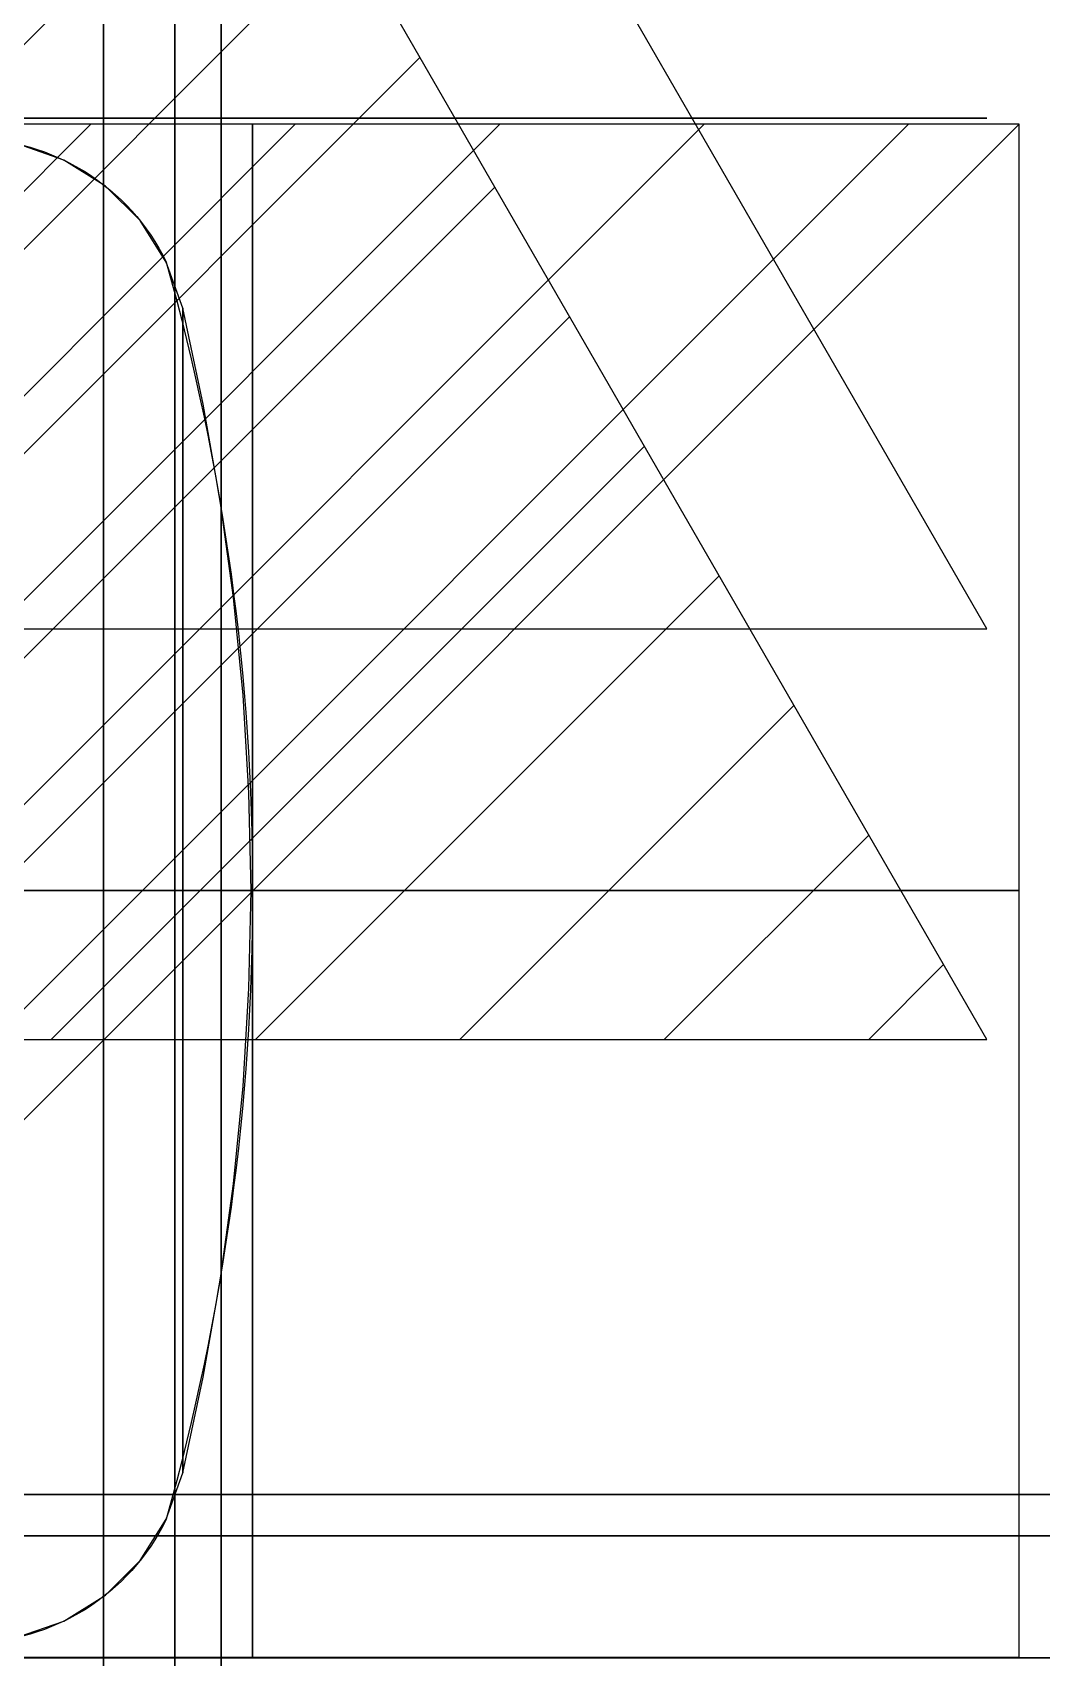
# Model space of a CAD drawing. Extents: x -1 to 1486, y -632 to 1.
# Drawn here: x 1291.6 to 1361.4, y -352.9 to -240.5 of the extents above; entities that cross this region are included whole.
import ezdxf

# ---------------------------------------------------------------- set-up
doc = ezdxf.new("R2010")
doc.units = 0
for name, color, linetype in [('PQ_204_2D', 7, 'Continuous'), ('PQ_204_3D', 7, 'Continuous'), ('PQ_CON_CONDENSATION_INT', 7, 'Continuous'), ('PQ_CON_ELECTRICITY_INT', 7, 'Continuous'), ('PQ_CON_STEAM_INT', 7, 'Continuous')]:
    doc.layers.add(name, color=color, linetype=linetype)

# ---------------------------------------------------------------- blocks, each defined once
blk = doc.blocks.new('*X0')
at = {"color": 0}
for p, q in [((260.203, 2213.232), (261.778, 2214.807)), ((258.271, 2209.886), (262.296, 2213.91)), ((256.339, 2206.54), (262.813, 2213.014)), ((254.407, 2203.194), (263.331, 2212.117)), ((255.261, 2202.634), (263.849, 2211.221)), ((256.676, 2202.634), (264.366, 2210.324)), ((258.09, 2202.634), (264.884, 2209.428)), ((259.504, 2202.634), (265.402, 2208.531)), ((260.918, 2202.634), (265.919, 2207.634)), ((262.333, 2202.634), (266.437, 2206.738)), ((263.747, 2202.634), (266.954, 2205.841)), ((265.161, 2202.634), (267.472, 2204.945)), ((266.575, 2202.634), (267.99, 2204.048)), ((267.989, 2202.634), (268.507, 2203.152))]:
    blk.add_line(p, q, dxfattribs=at)
blk = doc.blocks.new('CONDENSATION')
at = {"elevation": 1.1912}
blk.add_lwpolyline([(0, 2.5667), (-2.9445, -2.5333), (2.9445, -2.5333)], close=True, dxfattribs=at)
at = {"extrusion": (0, -1, 0), "elevation": -0.0167}
blk.add_lwpolyline([(0, 3.7412), (-2.9445, -1.3588), (2.9445, -1.3588)], close=True, dxfattribs=at)
at = {"xscale": 0.4000000000000909, "yscale": 0.3999999999999773, "zscale": 0.4}
blk.add_blockref('*X0', (-104.5781, -883.5868, 1.1912), dxfattribs=at)
at = {"extrusion": (0, -1, 0), "xscale": 0.4000000000000909, "yscale": 0.4, "zscale": 0.3999999999999773}
blk.add_blockref('*X0', (-104.5781, -882.4122, -0.0167), dxfattribs=at)
blk = doc.blocks.new('STEAM')
at = {"elevation": 0.0135}
blk.add_lwpolyline([(0, 2.5683), (-2.9445, -2.5317), (2.9445, -2.5317)], close=True, dxfattribs=at)
blk = doc.blocks.new('*X3')
at = {"color": 0}
for p, q in [((286.774344, 2204.447934), (296.618251, 2214.291842)), ((286.774344, 2205.862148), (295.204037, 2214.291842)), ((286.774344, 2207.276361), (293.789824, 2214.291842)), ((286.774344, 2208.690575), (292.37561, 2214.291842)), ((286.774344, 2210.104788), (290.961397, 2214.291842)), ((286.774344, 2211.519002), (289.547183, 2214.291842)), ((286.774344, 2212.933216), (288.13297, 2214.291842))]:
    blk.add_line(p, q, dxfattribs=at)
blk = doc.blocks.new('ELECTRICITY')
for p, q in [((2.1213, 2.1213), (-2.1213, 2.1213)), ((-2.1213, 2.1213), (-2.1213, -2.1213)), ((-2.1213, -2.1213), (2.1213, 2.1213)), ((2.1213, -2.1213), (2.1213, 2.1213)), ((-2.1213, -2.1213), (2.1213, -2.1213))]:
    blk.add_line(p, q)
at = {"extrusion": (-1, 0, 0)}
for p, q in [((0, -2.1213, 2.1213), (0, 2.1213, 2.1213)), ((0, 2.1213, -2.1213), (0, -2.1213, -2.1213)), ((0, 2.1213, 2.1213), (0, 2.1213, -2.1213)), ((0, 2.1213, -2.1213), (0, -2.1213, 2.1213)), ((0, -2.1213, -2.1213), (0, -2.1213, 2.1213))]:
    blk.add_line(p, q, dxfattribs=at)
at = {"extrusion": (0, -1, 0)}
for p, q in [((2.1213, 0, 2.1213), (-2.1213, 0, 2.1213)), ((-2.1213, 0, -2.1213), (2.1213, 0, -2.1213)), ((-2.1213, 0, 2.1213), (-2.1213, 0, -2.1213)), ((-2.1213, 0, -2.1213), (2.1213, 0, 2.1213)), ((2.1213, 0, -2.1213), (2.1213, 0, 2.1213))]:
    blk.add_line(p, q, dxfattribs=at)
at = {"xscale": 0.4000000000000909, "yscale": 0.3999999999999773, "zscale": 0.3999999999999986}
blk.add_blockref('*X3', (-116.8311, -883.5954), dxfattribs=at)
at = {"extrusion": (-1, 0, 0), "xscale": 0.3999999999999773, "yscale": 0.3999999999999986, "zscale": 0.4000000000000909}
blk.add_blockref('*X3', (-116.8311, -883.5954), dxfattribs=at)
at = {"extrusion": (0, -1, 0), "xscale": 0.4000000000000909, "yscale": 0.3999999999999986, "zscale": 0.3999999999999773}
blk.add_blockref('*X3', (-116.8311, -883.5954), dxfattribs=at)

msp = doc.modelspace()

# ---------------------------------------------------------------- linework, layer by layer
at = {"layer": 'PQ_204_2D'}
msp.add_lwpolyline([(1284, -247.82), (1287.18, -247.82, -0.286957), (1300.84, -256.37, -0.137309), (1300.84, -343.34, -0.286957), (1287.18, -351.89), (1284, -351.89)], format="xyb", dxfattribs=at)
msp.add_lwpolyline([(1301.31, -341.62), (1388.07, -341.62), (1388.07, -510.38), (1187.34, -510.38)], dxfattribs=at)
at = {"layer": 'PQ_204_3D'}
for points in [[(1296.5, -564, 342.65), (1221.19, -564, 342.65), (1221.19, 0, 342.65), (1296.5, 0, 342.65)], [(1224, -564, 339.84), (1301.42, -564, 339.84), (1301.42, 0, 339.84), (1224, 0, 339.84)], [(1388.07, -564, 342.65), (1296.5, -564, 342.65), (1296.5, 0, 342.65), (1388.07, 0, 342.65)], [(1301.42, -564, 339.84), (1385.26, -564, 339.84), (1385.26, 0, 339.84), (1301.42, 0, 339.84)], [(1193.48, -344.49, 449.48), (1389.36, -344.49, 449.48), (1389.36, -341.62, 427.64), (1193.48, -341.62, 427.64)], [(1193.48, -341.62, 427.64), (1389.36, -341.62, 427.64), (1389.36, -344.49, 405.8), (1193.48, -344.49, 405.8)], [(1193.48, -352.92, 469.83), (1389.36, -352.92, 469.83), (1389.36, -344.49, 449.48), (1193.48, -344.49, 449.48)], [(1193.48, -344.49, 405.8), (1389.36, -344.49, 405.8), (1389.36, -352.92, 385.45), (1193.48, -352.92, 385.45)]]:
    msp.add_3dface(points, dxfattribs=at)
for points, invisible_edges in [([(1304.63, -517, 90), (1304.63, -82.71, 90), (1246.31, -82.71, 105.63), (1246.31, -517, 105.63)], 4), ([(1246.31, -517, 307.63), (1246.31, -82.71, 307.63), (1304.63, -82.71, 323.26), (1304.63, -517, 323.26)], 1), ([(1362.94, -517, 105.63), (1362.94, -82.71, 105.63), (1304.63, -82.71, 90), (1304.63, -517, 90)], 1), ([(1304.63, -517, 323.26), (1304.63, -82.71, 323.26), (1362.94, -82.71, 307.63), (1362.94, -517, 307.63)], 4), ([(1293.75, -249.32, 669.31), (1290.55, -248.2, 669.31), (1290.55, -249.96, 682.68), (1293.75, -251.04, 682.39)], 14), ([(1293.75, -249.32, 669.31), (1290.55, -248.2, 669.31), (1290.55, -249.96, 655.94), (1293.75, -251.04, 656.23)], 14), ([(1296.62, -251.11, 669.31), (1293.75, -249.32, 669.31), (1293.75, -251.04, 682.39), (1296.62, -252.77, 681.93)], 14), ([(1296.62, -251.11, 669.31), (1293.75, -249.32, 669.31), (1293.75, -251.04, 656.23), (1296.62, -252.77, 656.7)], 14), ([(1293.75, -251.04, 682.39), (1290.55, -249.96, 682.68), (1290.55, -255.12, 695.14), (1293.75, -256.09, 694.58)], 15), ([(1296.62, -252.77, 681.93), (1293.75, -251.04, 682.39), (1293.75, -256.09, 694.58), (1296.62, -257.64, 693.68)], 15), ([(1299.03, -253.5, 669.31), (1296.62, -251.11, 669.31), (1296.62, -252.77, 681.93), (1299.03, -255.08, 681.31)], 14), ([(1299.03, -253.5, 669.31), (1296.62, -251.11, 669.31), (1296.62, -252.77, 656.7), (1299.03, -255.08, 657.32)], 14), ([(1299.03, -255.08, 681.31), (1296.62, -252.77, 681.93), (1296.62, -257.64, 693.68), (1299.03, -259.71, 692.49)], 15), ([(1299.03, -255.08, 657.32), (1296.62, -252.77, 656.7), (1296.62, -257.64, 644.94), (1299.03, -259.71, 646.14)], 15), ([(1300.84, -256.37, 669.31), (1299.03, -253.5, 669.31), (1299.03, -255.08, 681.31), (1300.84, -257.85, 680.57)], 14), ([(1300.84, -256.37, 669.31), (1299.03, -253.5, 669.31), (1299.03, -255.08, 657.32), (1300.84, -257.85, 658.06)], 14), ([(1293.75, -256.09, 694.58), (1290.55, -255.12, 695.14), (1290.55, -263.33, 705.84), (1293.75, -264.12, 705.05)], 15), ([(1300.84, -257.85, 680.57), (1299.03, -255.08, 681.31), (1299.03, -259.71, 692.49), (1300.84, -262.19, 691.06)], 15), ([(1300.84, -257.85, 658.06), (1299.03, -255.08, 657.32), (1299.03, -259.71, 646.14), (1300.84, -262.19, 647.57)], 15), ([(1296.62, -257.64, 693.68), (1293.75, -256.09, 694.58), (1293.75, -264.12, 705.05), (1296.62, -265.39, 703.78)], 15), ([(1301.98, -259.56, 669.31), (1300.84, -256.37, 669.31), (1300.84, -257.85, 680.57), (1301.98, -260.94, 679.74)], 6), ([(1301.98, -259.56, 669.31), (1300.84, -256.37, 669.31), (1300.84, -257.85, 658.06), (1301.98, -260.94, 658.89)], 6), ([(1299.03, -259.71, 692.49), (1296.62, -257.64, 693.68), (1296.62, -265.39, 703.78), (1299.03, -267.08, 702.09)], 15), ([(1299.03, -259.71, 646.14), (1296.62, -257.64, 644.94), (1296.62, -265.39, 634.85), (1299.03, -267.08, 636.54)], 15), ([(1301.98, -260.94, 679.74), (1300.84, -257.85, 680.57), (1300.84, -262.19, 691.06), (1301.98, -264.96, 689.46)], 7), ([(1301.98, -260.94, 658.89), (1300.84, -257.85, 658.06), (1300.84, -262.19, 647.57), (1301.98, -264.96, 649.17)], 7), ([(1303.39, -266.19, 669.31), (1301.98, -259.56, 669.31), (1301.98, -260.94, 679.74), (1303.39, -267.34, 678.03)], 12), ([(1303.39, -266.19, 669.31), (1301.98, -259.56, 669.31), (1301.98, -260.94, 658.89), (1303.39, -267.34, 660.6)], 12), ([(1300.84, -262.19, 691.06), (1299.03, -259.71, 692.49), (1299.03, -267.08, 702.09), (1300.84, -269.11, 700.06)], 15), ([(1300.84, -262.19, 647.57), (1299.03, -259.71, 646.14), (1299.03, -267.08, 636.54), (1300.84, -269.11, 638.56)], 15), ([(1303.39, -267.34, 678.03), (1301.98, -260.94, 679.74), (1301.98, -264.96, 689.46), (1303.39, -270.7, 686.15)], 13), ([(1303.39, -267.34, 660.6), (1301.98, -260.94, 658.89), (1301.98, -264.96, 649.17), (1303.39, -270.7, 652.48)], 13), ([(1301.98, -264.96, 689.46), (1300.84, -262.19, 691.06), (1300.84, -269.11, 700.06), (1301.98, -271.36, 697.8)], 7), ([(1301.98, -264.96, 649.17), (1300.84, -262.19, 647.57), (1300.84, -269.11, 638.56), (1301.98, -271.36, 640.82)], 7), ([(1293.75, -264.12, 705.05), (1290.55, -263.33, 705.84), (1290.55, -274.03, 714.05), (1293.75, -274.58, 713.08)], 15), ([(1296.62, -265.39, 703.78), (1293.75, -264.12, 705.05), (1293.75, -274.58, 713.08), (1296.62, -275.48, 711.52)], 15), ([(1303.39, -270.7, 686.15), (1301.98, -264.96, 689.46), (1301.98, -271.36, 697.8), (1303.39, -276.05, 693.12)], 13), ([(1303.39, -270.7, 652.48), (1301.98, -264.96, 649.17), (1301.98, -271.36, 640.82), (1303.39, -276.05, 645.51)], 13), ([(1299.03, -267.08, 702.09), (1296.62, -265.39, 703.78), (1296.62, -275.48, 711.52), (1299.03, -276.68, 709.45)], 15), ([(1299.03, -267.08, 636.54), (1296.62, -265.39, 634.85), (1296.62, -275.48, 627.1), (1299.03, -276.68, 629.17)], 15), ([(1304.56, -272.86, 669.31), (1303.39, -266.19, 669.31), (1303.39, -267.34, 678.03), (1304.56, -273.78, 676.3)], 14), ([(1304.56, -272.86, 669.31), (1303.39, -266.19, 669.31), (1303.39, -267.34, 660.6), (1304.56, -273.78, 662.33)], 14), ([(1300.84, -269.11, 700.06), (1299.03, -267.08, 702.09), (1299.03, -276.68, 709.45), (1300.84, -278.11, 706.97)], 15), ([(1300.84, -269.11, 638.56), (1299.03, -267.08, 636.54), (1299.03, -276.68, 629.17), (1300.84, -278.11, 631.65)], 15), ([(1304.56, -273.78, 676.3), (1303.39, -267.34, 678.03), (1303.39, -270.7, 686.15), (1304.56, -276.48, 682.81)], 15), ([(1304.56, -273.78, 662.33), (1303.39, -267.34, 660.6), (1303.39, -270.7, 652.48), (1304.56, -276.48, 655.82)], 15), ([(1301.98, -271.36, 697.8), (1300.84, -269.11, 700.06), (1300.84, -278.11, 706.97), (1301.98, -279.71, 704.21)], 7), ([(1301.98, -271.36, 640.82), (1300.84, -269.11, 638.56), (1300.84, -278.11, 631.65), (1301.98, -279.71, 634.42)], 7), ([(1304.56, -276.48, 682.81), (1303.39, -270.7, 686.15), (1303.39, -276.05, 693.12), (1304.56, -280.77, 688.4)], 15), ([(1304.56, -276.48, 655.82), (1303.39, -270.7, 652.48), (1303.39, -276.05, 645.51), (1304.56, -280.77, 650.23)], 15), ([(1303.39, -276.05, 693.12), (1301.98, -271.36, 697.8), (1301.98, -279.71, 704.21), (1303.39, -283.02, 698.47)], 13), ([(1303.39, -276.05, 645.51), (1301.98, -271.36, 640.82), (1301.98, -279.71, 634.42), (1303.39, -283.02, 640.16)], 13), ([(1305.48, -279.58, 669.31), (1304.56, -272.86, 669.31), (1304.56, -273.78, 676.3), (1305.48, -280.27, 674.56)], 14), ([(1305.48, -279.58, 669.31), (1304.56, -272.86, 669.31), (1304.56, -273.78, 662.33), (1305.48, -280.27, 664.06)], 14), ([(1293.75, -274.58, 713.08), (1290.55, -274.03, 714.05), (1290.55, -286.48, 719.21), (1293.75, -286.77, 718.13)], 15), ([(1305.48, -280.27, 674.56), (1304.56, -273.78, 676.3), (1304.56, -276.48, 682.81), (1305.48, -282.29, 679.45)], 15), ([(1305.48, -280.27, 664.06), (1304.56, -273.78, 662.33), (1304.56, -276.48, 655.82), (1305.48, -282.29, 659.17)], 15), ([(1296.62, -275.48, 711.52), (1293.75, -274.58, 713.08), (1293.75, -286.77, 718.13), (1296.62, -287.24, 716.39)], 15), ([(1299.03, -276.68, 709.45), (1296.62, -275.48, 711.52), (1296.62, -287.24, 716.39), (1299.03, -287.86, 714.08)], 15), ([(1299.03, -276.68, 629.17), (1296.62, -275.48, 627.1), (1296.62, -287.24, 622.23), (1299.03, -287.86, 624.54)], 15), ([(1304.56, -280.77, 688.4), (1303.39, -276.05, 693.12), (1303.39, -283.02, 698.47), (1304.56, -286.36, 692.69)], 15), ([(1304.56, -280.77, 650.23), (1303.39, -276.05, 645.51), (1303.39, -283.02, 640.16), (1304.56, -286.36, 645.94)], 15), ([(1305.48, -282.29, 679.45), (1304.56, -276.48, 682.81), (1304.56, -280.77, 688.4), (1305.48, -285.51, 683.65)], 15), ([(1305.48, -282.29, 659.17), (1304.56, -276.48, 655.82), (1304.56, -280.77, 650.23), (1305.48, -285.51, 654.97)], 15), ([(1300.84, -278.11, 706.97), (1299.03, -276.68, 709.45), (1299.03, -287.86, 714.08), (1300.84, -288.6, 711.32)], 15), ([(1300.84, -278.11, 631.65), (1299.03, -276.68, 629.17), (1299.03, -287.86, 624.54), (1300.84, -288.6, 627.31)], 15), ([(1301.98, -279.71, 704.21), (1300.84, -278.11, 706.97), (1300.84, -288.6, 711.32), (1301.98, -289.43, 708.23)], 7), ([(1301.98, -279.71, 634.42), (1300.84, -278.11, 631.65), (1300.84, -288.6, 627.31), (1301.98, -289.43, 630.4)], 7), ([(1303.39, -283.02, 698.47), (1301.98, -279.71, 704.21), (1301.98, -289.43, 708.23), (1303.39, -291.14, 701.83)], 13), ([(1303.39, -283.02, 640.16), (1301.98, -279.71, 634.42), (1301.98, -289.43, 630.4), (1303.39, -291.14, 636.8)], 13), ([(1306.15, -286.32, 669.31), (1305.48, -279.58, 669.31), (1305.48, -280.27, 674.56), (1306.15, -286.78, 672.82)], 14), ([(1306.15, -286.32, 669.31), (1305.48, -279.58, 669.31), (1305.48, -280.27, 664.06), (1306.15, -286.78, 665.81)], 14), ([(1305.48, -285.51, 683.65), (1304.56, -280.77, 688.4), (1304.56, -286.36, 692.69), (1305.48, -289.71, 686.87)], 15), ([(1305.48, -285.51, 654.97), (1304.56, -280.77, 650.23), (1304.56, -286.36, 645.94), (1305.48, -289.71, 651.75)], 15), ([(1306.15, -286.78, 672.82), (1305.48, -280.27, 674.56), (1305.48, -282.29, 679.45), (1306.15, -288.13, 676.08)], 15), ([(1306.15, -286.78, 665.81), (1305.48, -280.27, 664.06), (1305.48, -282.29, 659.17), (1306.15, -288.13, 662.54)], 15), ([(1304.56, -286.36, 692.69), (1303.39, -283.02, 698.47), (1303.39, -291.14, 701.83), (1304.56, -292.87, 695.38)], 15), ([(1304.56, -286.36, 645.94), (1303.39, -283.02, 640.16), (1303.39, -291.14, 636.8), (1304.56, -292.87, 643.24)], 15), ([(1306.15, -288.13, 676.08), (1305.48, -282.29, 679.45), (1305.48, -285.51, 683.65), (1306.15, -290.28, 678.88)], 15), ([(1306.15, -288.13, 662.54), (1305.48, -282.29, 659.17), (1305.48, -285.51, 654.97), (1306.15, -290.28, 659.74)], 15), ([(1306.15, -290.28, 678.88), (1305.48, -285.51, 683.65), (1305.48, -289.71, 686.87), (1306.15, -293.09, 681.04)], 15), ([(1306.15, -290.28, 659.74), (1305.48, -285.51, 654.97), (1305.48, -289.71, 651.75), (1306.15, -293.09, 657.59)], 15), ([(1293.75, -286.77, 718.13), (1290.55, -286.48, 719.21), (1290.55, -299.85, 720.97), (1293.75, -299.85, 719.85)], 11), ([(1293.75, -286.77, 620.5), (1290.55, -286.48, 619.42), (1290.55, -299.85, 617.66), (1293.75, -299.85, 618.78)], 11), ([(1305.48, -289.71, 686.87), (1304.56, -286.36, 692.69), (1304.56, -292.87, 695.38), (1305.48, -294.61, 688.9)], 15), ([(1305.48, -289.71, 651.75), (1304.56, -286.36, 645.94), (1304.56, -292.87, 643.24), (1305.48, -294.61, 649.73)], 15), ([(1306.56, -293.08, 669.31), (1306.15, -286.32, 669.31), (1306.15, -286.78, 672.82), (1306.56, -293.31, 671.07)], 14), ([(1306.56, -293.08, 669.31), (1306.15, -286.32, 669.31), (1306.15, -286.78, 665.81), (1306.56, -293.31, 667.56)], 14), ([(1296.62, -287.24, 716.39), (1293.75, -286.77, 718.13), (1293.75, -299.85, 719.85), (1296.62, -299.85, 718.05)], 11), ([(1296.62, -287.24, 622.23), (1293.75, -286.77, 620.5), (1293.75, -299.85, 618.78), (1296.62, -299.85, 620.57)], 11), ([(1299.03, -287.86, 714.08), (1296.62, -287.24, 716.39), (1296.62, -299.85, 718.05), (1299.03, -299.85, 715.66)], 11), ([(1299.03, -287.86, 624.54), (1296.62, -287.24, 622.23), (1296.62, -299.85, 620.57), (1299.03, -299.85, 622.96)], 11), ([(1306.56, -293.31, 671.07), (1306.15, -286.78, 672.82), (1306.15, -288.13, 676.08), (1306.56, -293.99, 672.7)], 15), ([(1306.56, -293.31, 667.56), (1306.15, -286.78, 665.81), (1306.15, -288.13, 662.54), (1306.56, -293.99, 665.93)], 15), ([(1300.84, -288.6, 711.32), (1299.03, -287.86, 714.08), (1299.03, -299.85, 715.66), (1300.84, -299.85, 712.8)], 11), ([(1300.84, -288.6, 627.31), (1299.03, -287.86, 624.54), (1299.03, -299.85, 622.96), (1300.84, -299.85, 625.83)], 11), ([(1301.98, -289.43, 708.23), (1300.84, -288.6, 711.32), (1300.84, -299.85, 712.8), (1301.98, -299.85, 709.6)], 3), ([(1301.98, -289.43, 630.4), (1300.84, -288.6, 627.31), (1300.84, -299.85, 625.83), (1301.98, -299.85, 629.02)], 3), ([(1306.56, -293.99, 672.7), (1306.15, -288.13, 676.08), (1306.15, -290.28, 678.88), (1306.56, -295.06, 674.1)], 15), ([(1306.56, -293.99, 665.93), (1306.15, -288.13, 662.54), (1306.15, -290.28, 659.74), (1306.56, -295.06, 664.52)], 15), ([(1303.39, -291.14, 701.83), (1301.98, -289.43, 708.23), (1301.98, -299.85, 709.6), (1303.39, -299.85, 702.98)], 9), ([(1303.39, -291.14, 636.8), (1301.98, -289.43, 630.4), (1301.98, -299.85, 629.02), (1303.39, -299.85, 635.65)], 9), ([(1306.15, -293.09, 681.04), (1305.48, -289.71, 686.87), (1305.48, -294.61, 688.9), (1306.15, -296.35, 682.39)], 15), ([(1306.15, -293.09, 657.59), (1305.48, -289.71, 651.75), (1305.48, -294.61, 649.73), (1306.15, -296.35, 656.24)], 15), ([(1304.56, -292.87, 695.38), (1303.39, -291.14, 701.83), (1303.39, -299.85, 702.98), (1304.56, -299.85, 696.3)], 11), ([(1304.56, -292.87, 643.24), (1303.39, -291.14, 636.8), (1303.39, -299.85, 635.65), (1304.56, -299.85, 642.32)], 11), ([(1306.56, -295.06, 674.1), (1306.15, -290.28, 678.88), (1306.15, -293.09, 681.04), (1306.56, -296.47, 675.18)], 15), ([(1306.56, -295.06, 664.52), (1306.15, -290.28, 659.74), (1306.15, -293.09, 657.59), (1306.56, -296.47, 663.45)], 15), ([(1305.48, -294.61, 688.9), (1304.56, -292.87, 695.38), (1304.56, -299.85, 696.3), (1305.48, -299.85, 689.59)], 11), ([(1305.48, -294.61, 649.73), (1304.56, -292.87, 643.24), (1304.56, -299.85, 642.32), (1305.48, -299.85, 649.03)], 11), ([(1306.56, -296.47, 675.18), (1306.15, -293.09, 681.04), (1306.15, -296.35, 682.39), (1306.56, -298.1, 675.86)], 15), ([(1306.56, -296.47, 663.45), (1306.15, -293.09, 657.59), (1306.15, -296.35, 656.24), (1306.56, -298.1, 662.77)], 15), ([(1306.72, -299.85, 669.31), (1306.56, -293.08, 669.31), (1306.56, -293.31, 671.07), (1306.72, -299.85, 669.31)], 6), ([(1306.72, -299.85, 669.31), (1306.56, -293.08, 669.31), (1306.56, -293.31, 667.56), (1306.72, -299.85, 669.31)], 6), ([(1306.72, -299.85, 669.31), (1306.56, -293.31, 671.07), (1306.56, -293.99, 672.7), (1306.72, -299.85, 669.31)], 7), ([(1306.72, -299.85, 669.31), (1306.56, -293.31, 667.56), (1306.56, -293.99, 665.93), (1306.72, -299.85, 669.31)], 7), ([(1306.72, -299.85, 669.31), (1306.56, -293.99, 672.7), (1306.56, -295.06, 674.1), (1306.72, -299.85, 669.31)], 7), ([(1306.72, -299.85, 669.31), (1306.56, -293.99, 665.93), (1306.56, -295.06, 664.52), (1306.72, -299.85, 669.31)], 7), ([(1306.15, -296.35, 682.39), (1305.48, -294.61, 688.9), (1305.48, -299.85, 689.59), (1306.15, -299.85, 682.85)], 11), ([(1306.15, -296.35, 656.24), (1305.48, -294.61, 649.73), (1305.48, -299.85, 649.03), (1306.15, -299.85, 655.78)], 11), ([(1306.72, -299.85, 669.31), (1306.56, -295.06, 674.1), (1306.56, -296.47, 675.18), (1306.72, -299.85, 669.31)], 7), ([(1306.72, -299.85, 669.31), (1306.56, -295.06, 664.52), (1306.56, -296.47, 663.45), (1306.72, -299.85, 669.31)], 7), ([(1306.56, -298.1, 675.86), (1306.15, -296.35, 682.39), (1306.15, -299.85, 682.85), (1306.56, -299.85, 676.09)], 11), ([(1306.56, -298.1, 662.77), (1306.15, -296.35, 656.24), (1306.15, -299.85, 655.78), (1306.56, -299.85, 662.54)], 11), ([(1306.72, -299.85, 669.31), (1306.56, -296.47, 675.18), (1306.56, -298.1, 675.86), (1306.72, -299.85, 669.31)], 7), ([(1306.72, -299.85, 669.31), (1306.56, -296.47, 663.45), (1306.56, -298.1, 662.77), (1306.72, -299.85, 669.31)], 7), ([(1306.72, -299.85, 669.31), (1306.56, -298.1, 675.86), (1306.56, -299.85, 676.09), (1306.72, -299.85, 669.31)], 3), ([(1306.72, -299.85, 669.31), (1306.56, -298.1, 662.77), (1306.56, -299.85, 662.54), (1306.72, -299.85, 669.31)], 3), ([(1293.75, -299.85, 719.85), (1290.55, -299.85, 720.97), (1290.55, -313.22, 719.21), (1293.75, -312.93, 718.13)], 14), ([(1293.75, -299.85, 618.78), (1290.55, -299.85, 617.66), (1290.55, -313.22, 619.42), (1293.75, -312.93, 620.5)], 14), ([(1296.62, -299.85, 718.05), (1293.75, -299.85, 719.85), (1293.75, -312.93, 718.13), (1296.62, -312.47, 716.39)], 14), ([(1296.62, -299.85, 620.57), (1293.75, -299.85, 618.78), (1293.75, -312.93, 620.5), (1296.62, -312.47, 622.23)], 14), ([(1299.03, -299.85, 715.66), (1296.62, -299.85, 718.05), (1296.62, -312.47, 716.39), (1299.03, -311.85, 714.08)], 14), ([(1299.03, -299.85, 622.96), (1296.62, -299.85, 620.57), (1296.62, -312.47, 622.23), (1299.03, -311.85, 624.54)], 14), ([(1300.84, -299.85, 712.8), (1299.03, -299.85, 715.66), (1299.03, -311.85, 714.08), (1300.84, -311.11, 711.32)], 14), ([(1300.84, -299.85, 625.83), (1299.03, -299.85, 622.96), (1299.03, -311.85, 624.54), (1300.84, -311.11, 627.31)], 14), ([(1301.98, -299.85, 709.6), (1300.84, -299.85, 712.8), (1300.84, -311.11, 711.32), (1301.98, -310.28, 708.23)], 6), ([(1301.98, -299.85, 629.02), (1300.84, -299.85, 625.83), (1300.84, -311.11, 627.31), (1301.98, -310.28, 630.4)], 6), ([(1303.39, -299.85, 702.98), (1301.98, -299.85, 709.6), (1301.98, -310.28, 708.23), (1303.39, -308.57, 701.83)], 12), ([(1303.39, -299.85, 635.65), (1301.98, -299.85, 629.02), (1301.98, -310.28, 630.4), (1303.39, -308.57, 636.8)], 12), ([(1304.56, -299.85, 696.3), (1303.39, -299.85, 702.98), (1303.39, -308.57, 701.83), (1304.56, -306.84, 695.38)], 14), ([(1304.56, -299.85, 642.32), (1303.39, -299.85, 635.65), (1303.39, -308.57, 636.8), (1304.56, -306.84, 643.24)], 14), ([(1305.48, -299.85, 689.59), (1304.56, -299.85, 696.3), (1304.56, -306.84, 695.38), (1305.48, -305.1, 688.9)], 14), ([(1305.48, -299.85, 649.03), (1304.56, -299.85, 642.32), (1304.56, -306.84, 643.24), (1305.48, -305.1, 649.73)], 14), ([(1306.15, -299.85, 682.85), (1305.48, -299.85, 689.59), (1305.48, -305.1, 688.9), (1306.15, -303.36, 682.39)], 14), ([(1306.15, -299.85, 655.78), (1305.48, -299.85, 649.03), (1305.48, -305.1, 649.73), (1306.15, -303.36, 656.24)], 14), ([(1306.56, -299.85, 676.09), (1306.15, -299.85, 682.85), (1306.15, -303.36, 682.39), (1306.56, -301.61, 675.86)], 14), ([(1306.56, -299.85, 662.54), (1306.15, -299.85, 655.78), (1306.15, -303.36, 656.24), (1306.56, -301.61, 662.77)], 14), ([(1306.72, -299.85, 669.31), (1306.56, -299.85, 676.09), (1306.56, -301.61, 675.86), (1306.72, -299.85, 669.31)], 6), ([(1306.72, -299.85, 669.31), (1306.56, -301.61, 675.86), (1306.56, -303.24, 675.18), (1306.72, -299.85, 669.31)], 7), ([(1306.72, -299.85, 669.31), (1306.56, -303.24, 675.18), (1306.56, -304.64, 674.1), (1306.72, -299.85, 669.31)], 7), ([(1306.72, -299.85, 669.31), (1306.56, -304.64, 674.1), (1306.56, -305.72, 672.7), (1306.72, -299.85, 669.31)], 7), ([(1306.72, -299.85, 669.31), (1306.56, -305.72, 672.7), (1306.56, -306.4, 671.07), (1306.72, -299.85, 669.31)], 7), ([(1306.72, -299.85, 669.31), (1306.56, -306.4, 671.07), (1306.56, -306.63, 669.31), (1306.72, -299.85, 669.31)], 3), ([(1306.72, -299.85, 669.31), (1306.56, -299.85, 662.54), (1306.56, -301.61, 662.77), (1306.72, -299.85, 669.31)], 6), ([(1306.72, -299.85, 669.31), (1306.56, -301.61, 662.77), (1306.56, -303.24, 663.45), (1306.72, -299.85, 669.31)], 7), ([(1306.72, -299.85, 669.31), (1306.56, -303.24, 663.45), (1306.56, -304.64, 664.52), (1306.72, -299.85, 669.31)], 7), ([(1306.72, -299.85, 669.31), (1306.56, -304.64, 664.52), (1306.56, -305.72, 665.93), (1306.72, -299.85, 669.31)], 7), ([(1306.72, -299.85, 669.31), (1306.56, -305.72, 665.93), (1306.56, -306.4, 667.56), (1306.72, -299.85, 669.31)], 7), ([(1306.72, -299.85, 669.31), (1306.56, -306.4, 667.56), (1306.56, -306.63, 669.31), (1306.72, -299.85, 669.31)], 3), ([(1306.56, -301.61, 675.86), (1306.15, -303.36, 682.39), (1306.15, -306.62, 681.04), (1306.56, -303.24, 675.18)], 15), ([(1306.56, -301.61, 662.77), (1306.15, -303.36, 656.24), (1306.15, -306.62, 657.59), (1306.56, -303.24, 663.45)], 15), ([(1306.15, -303.36, 682.39), (1305.48, -305.1, 688.9), (1305.48, -309.99, 686.87), (1306.15, -306.62, 681.04)], 15), ([(1306.15, -303.36, 656.24), (1305.48, -305.1, 649.73), (1305.48, -309.99, 651.75), (1306.15, -306.62, 657.59)], 15), ([(1306.56, -303.24, 675.18), (1306.15, -306.62, 681.04), (1306.15, -309.43, 678.88), (1306.56, -304.64, 674.1)], 15), ([(1306.56, -303.24, 663.45), (1306.15, -306.62, 657.59), (1306.15, -309.43, 659.74), (1306.56, -304.64, 664.52)], 15), ([(1306.56, -304.64, 674.1), (1306.15, -309.43, 678.88), (1306.15, -311.58, 676.08), (1306.56, -305.72, 672.7)], 15), ([(1306.56, -304.64, 664.52), (1306.15, -309.43, 659.74), (1306.15, -311.58, 662.54), (1306.56, -305.72, 665.93)], 15), ([(1305.48, -305.1, 688.9), (1304.56, -306.84, 695.38), (1304.56, -313.35, 692.69), (1305.48, -309.99, 686.87)], 15), ([(1305.48, -305.1, 649.73), (1304.56, -306.84, 643.24), (1304.56, -313.35, 645.94), (1305.48, -309.99, 651.75)], 15), ([(1306.56, -305.72, 672.7), (1306.15, -311.58, 676.08), (1306.15, -312.93, 672.82), (1306.56, -306.4, 671.07)], 15), ([(1306.56, -305.72, 665.93), (1306.15, -311.58, 662.54), (1306.15, -312.93, 665.81), (1306.56, -306.4, 667.56)], 15), ([(1304.56, -306.84, 695.38), (1303.39, -308.57, 701.83), (1303.39, -316.69, 698.47), (1304.56, -313.35, 692.69)], 15), ([(1304.56, -306.84, 643.24), (1303.39, -308.57, 636.8), (1303.39, -316.69, 640.16), (1304.56, -313.35, 645.94)], 15), ([(1306.15, -306.62, 681.04), (1305.48, -309.99, 686.87), (1305.48, -314.19, 683.65), (1306.15, -309.43, 678.88)], 15), ([(1306.15, -306.62, 657.59), (1305.48, -309.99, 651.75), (1305.48, -314.19, 654.97), (1306.15, -309.43, 659.74)], 15), ([(1306.56, -306.4, 671.07), (1306.15, -312.93, 672.82), (1306.15, -313.39, 669.31), (1306.56, -306.63, 669.31)], 11), ([(1306.56, -306.4, 667.56), (1306.15, -312.93, 665.81), (1306.15, -313.39, 669.31), (1306.56, -306.63, 669.31)], 11), ([(1303.39, -308.57, 701.83), (1301.98, -310.28, 708.23), (1301.98, -320, 704.21), (1303.39, -316.69, 698.47)], 13), ([(1303.39, -308.57, 636.8), (1301.98, -310.28, 630.4), (1301.98, -320, 634.42), (1303.39, -316.69, 640.16)], 13), ([(1305.48, -309.99, 686.87), (1304.56, -313.35, 692.69), (1304.56, -318.94, 688.4), (1305.48, -314.19, 683.65)], 15), ([(1305.48, -309.99, 651.75), (1304.56, -313.35, 645.94), (1304.56, -318.94, 650.23), (1305.48, -314.19, 654.97)], 15), ([(1306.15, -309.43, 678.88), (1305.48, -314.19, 683.65), (1305.48, -317.42, 679.45), (1306.15, -311.58, 676.08)], 15), ([(1306.15, -309.43, 659.74), (1305.48, -314.19, 654.97), (1305.48, -317.42, 659.17), (1306.15, -311.58, 662.54)], 15), ([(1300.84, -311.11, 711.32), (1299.03, -311.85, 714.08), (1299.03, -323.03, 709.45), (1300.84, -321.6, 706.97)], 15), ([(1300.84, -311.11, 627.31), (1299.03, -311.85, 624.54), (1299.03, -323.03, 629.17), (1300.84, -321.6, 631.65)], 15), ([(1301.98, -310.28, 708.23), (1300.84, -311.11, 711.32), (1300.84, -321.6, 706.97), (1301.98, -320, 704.21)], 7), ([(1301.98, -310.28, 630.4), (1300.84, -311.11, 627.31), (1300.84, -321.6, 631.65), (1301.98, -320, 634.42)], 7), ([(1296.62, -312.47, 716.39), (1293.75, -312.93, 718.13), (1293.75, -325.12, 713.08), (1296.62, -324.22, 711.52)], 15), ([(1299.03, -311.85, 714.08), (1296.62, -312.47, 716.39), (1296.62, -324.22, 711.52), (1299.03, -323.03, 709.45)], 15), ([(1299.03, -311.85, 624.54), (1296.62, -312.47, 622.23), (1296.62, -324.22, 627.1), (1299.03, -323.03, 629.17)], 15), ([(1306.15, -311.58, 676.08), (1305.48, -317.42, 679.45), (1305.48, -319.44, 674.56), (1306.15, -312.93, 672.82)], 15), ([(1306.15, -311.58, 662.54), (1305.48, -317.42, 659.17), (1305.48, -319.44, 664.06), (1306.15, -312.93, 665.81)], 15), ([(1293.75, -312.93, 718.13), (1290.55, -313.22, 719.21), (1290.55, -325.68, 714.05), (1293.75, -325.12, 713.08)], 15), ([(1304.56, -313.35, 692.69), (1303.39, -316.69, 698.47), (1303.39, -323.66, 693.12), (1304.56, -318.94, 688.4)], 15), ([(1304.56, -313.35, 645.94), (1303.39, -316.69, 640.16), (1303.39, -323.66, 645.51), (1304.56, -318.94, 650.23)], 15), ([(1306.15, -312.93, 672.82), (1305.48, -319.44, 674.56), (1305.48, -320.13, 669.31), (1306.15, -313.39, 669.31)], 11), ([(1306.15, -312.93, 665.81), (1305.48, -319.44, 664.06), (1305.48, -320.13, 669.31), (1306.15, -313.39, 669.31)], 11), ([(1305.48, -314.19, 683.65), (1304.56, -318.94, 688.4), (1304.56, -323.23, 682.81), (1305.48, -317.42, 679.45)], 15), ([(1305.48, -314.19, 654.97), (1304.56, -318.94, 650.23), (1304.56, -323.23, 655.82), (1305.48, -317.42, 659.17)], 15), ([(1303.39, -316.69, 698.47), (1301.98, -320, 704.21), (1301.98, -328.34, 697.8), (1303.39, -323.66, 693.12)], 13), ([(1303.39, -316.69, 640.16), (1301.98, -320, 634.42), (1301.98, -328.34, 640.82), (1303.39, -323.66, 645.51)], 13), ([(1305.48, -317.42, 679.45), (1304.56, -323.23, 682.81), (1304.56, -325.93, 676.3), (1305.48, -319.44, 674.56)], 15), ([(1305.48, -317.42, 659.17), (1304.56, -323.23, 655.82), (1304.56, -325.93, 662.33), (1305.48, -319.44, 664.06)], 15), ([(1304.56, -318.94, 688.4), (1303.39, -323.66, 693.12), (1303.39, -329.01, 686.15), (1304.56, -323.23, 682.81)], 15), ([(1304.56, -318.94, 650.23), (1303.39, -323.66, 645.51), (1303.39, -329.01, 652.48), (1304.56, -323.23, 655.82)], 15), ([(1301.98, -320, 704.21), (1300.84, -321.6, 706.97), (1300.84, -330.6, 700.06), (1301.98, -328.34, 697.8)], 7), ([(1301.98, -320, 634.42), (1300.84, -321.6, 631.65), (1300.84, -330.6, 638.56), (1301.98, -328.34, 640.82)], 7), ([(1305.48, -319.44, 674.56), (1304.56, -325.93, 676.3), (1304.56, -326.84, 669.31), (1305.48, -320.13, 669.31)], 11), ([(1305.48, -319.44, 664.06), (1304.56, -325.93, 662.33), (1304.56, -326.84, 669.31), (1305.48, -320.13, 669.31)], 11), ([(1300.84, -321.6, 706.97), (1299.03, -323.03, 709.45), (1299.03, -332.63, 702.09), (1300.84, -330.6, 700.06)], 15), ([(1300.84, -321.6, 631.65), (1299.03, -323.03, 629.17), (1299.03, -332.63, 636.54), (1300.84, -330.6, 638.56)], 15), ([(1299.03, -323.03, 709.45), (1296.62, -324.22, 711.52), (1296.62, -334.32, 703.78), (1299.03, -332.63, 702.09)], 15), ([(1299.03, -323.03, 629.17), (1296.62, -324.22, 627.1), (1296.62, -334.32, 634.85), (1299.03, -332.63, 636.54)], 15), ([(1303.39, -323.66, 693.12), (1301.98, -328.34, 697.8), (1301.98, -334.75, 689.46), (1303.39, -329.01, 686.15)], 13), ([(1303.39, -323.66, 645.51), (1301.98, -328.34, 640.82), (1301.98, -334.75, 649.17), (1303.39, -329.01, 652.48)], 13), ([(1304.56, -323.23, 682.81), (1303.39, -329.01, 686.15), (1303.39, -332.37, 678.03), (1304.56, -325.93, 676.3)], 15), ([(1304.56, -323.23, 655.82), (1303.39, -329.01, 652.48), (1303.39, -332.37, 660.6), (1304.56, -325.93, 662.33)], 15), ([(1296.62, -324.22, 711.52), (1293.75, -325.12, 713.08), (1293.75, -335.59, 705.05), (1296.62, -334.32, 703.78)], 15), ([(1293.75, -325.12, 713.08), (1290.55, -325.68, 714.05), (1290.55, -336.38, 705.84), (1293.75, -335.59, 705.05)], 15), ([(1304.56, -325.93, 676.3), (1303.39, -332.37, 678.03), (1303.39, -333.52, 669.31), (1304.56, -326.84, 669.31)], 11), ([(1304.56, -325.93, 662.33), (1303.39, -332.37, 660.6), (1303.39, -333.52, 669.31), (1304.56, -326.84, 669.31)], 11), ([(1301.98, -328.34, 697.8), (1300.84, -330.6, 700.06), (1300.84, -337.51, 691.06), (1301.98, -334.75, 689.46)], 7), ([(1301.98, -328.34, 640.82), (1300.84, -330.6, 638.56), (1300.84, -337.51, 647.57), (1301.98, -334.75, 649.17)], 7), ([(1303.39, -329.01, 686.15), (1301.98, -334.75, 689.46), (1301.98, -338.77, 679.74), (1303.39, -332.37, 678.03)], 13), ([(1303.39, -329.01, 652.48), (1301.98, -334.75, 649.17), (1301.98, -338.77, 658.89), (1303.39, -332.37, 660.6)], 13), ([(1300.84, -330.6, 700.06), (1299.03, -332.63, 702.09), (1299.03, -339.99, 692.49), (1300.84, -337.51, 691.06)], 15), ([(1300.84, -330.6, 638.56), (1299.03, -332.63, 636.54), (1299.03, -339.99, 646.14), (1300.84, -337.51, 647.57)], 15), ([(1299.03, -332.63, 702.09), (1296.62, -334.32, 703.78), (1296.62, -342.06, 693.68), (1299.03, -339.99, 692.49)], 15), ([(1299.03, -332.63, 636.54), (1296.62, -334.32, 634.85), (1296.62, -342.06, 644.94), (1299.03, -339.99, 646.14)], 15), ([(1303.39, -332.37, 678.03), (1301.98, -338.77, 679.74), (1301.98, -340.14, 669.31), (1303.39, -333.52, 669.31)], 9), ([(1303.39, -332.37, 660.6), (1301.98, -338.77, 658.89), (1301.98, -340.14, 669.31), (1303.39, -333.52, 669.31)], 9), ([(1296.62, -334.32, 703.78), (1293.75, -335.59, 705.05), (1293.75, -343.62, 694.58), (1296.62, -342.06, 693.68)], 15), ([(1301.98, -334.75, 689.46), (1300.84, -337.51, 691.06), (1300.84, -341.86, 680.57), (1301.98, -338.77, 679.74)], 7), ([(1301.98, -334.75, 649.17), (1300.84, -337.51, 647.57), (1300.84, -341.86, 658.06), (1301.98, -338.77, 658.89)], 7), ([(1293.75, -335.59, 705.05), (1290.55, -336.38, 705.84), (1290.55, -344.59, 695.14), (1293.75, -343.62, 694.58)], 15), ([(1300.84, -337.51, 691.06), (1299.03, -339.99, 692.49), (1299.03, -344.62, 681.31), (1300.84, -341.86, 680.57)], 15), ([(1300.84, -337.51, 647.57), (1299.03, -339.99, 646.14), (1299.03, -344.62, 657.32), (1300.84, -341.86, 658.06)], 15), ([(1301.98, -338.77, 679.74), (1300.84, -341.86, 680.57), (1300.84, -343.34, 669.31), (1301.98, -340.14, 669.31)], 3), ([(1301.98, -338.77, 658.89), (1300.84, -341.86, 658.06), (1300.84, -343.34, 669.31), (1301.98, -340.14, 669.31)], 3), ([(1299.03, -339.99, 692.49), (1296.62, -342.06, 693.68), (1296.62, -346.93, 681.93), (1299.03, -344.62, 681.31)], 15), ([(1299.03, -339.99, 646.14), (1296.62, -342.06, 644.94), (1296.62, -346.93, 656.7), (1299.03, -344.62, 657.32)], 15), ([(1296.62, -342.06, 693.68), (1293.75, -343.62, 694.58), (1293.75, -348.67, 682.39), (1296.62, -346.93, 681.93)], 15), ([(1300.84, -341.86, 680.57), (1299.03, -344.62, 681.31), (1299.03, -346.2, 669.31), (1300.84, -343.34, 669.31)], 11), ([(1300.84, -341.86, 658.06), (1299.03, -344.62, 657.32), (1299.03, -346.2, 669.31), (1300.84, -343.34, 669.31)], 11), ([(1293.75, -343.62, 694.58), (1290.55, -344.59, 695.14), (1290.55, -349.75, 682.68), (1293.75, -348.67, 682.39)], 15), ([(1299.03, -344.62, 681.31), (1296.62, -346.93, 681.93), (1296.62, -348.59, 669.31), (1299.03, -346.2, 669.31)], 11), ([(1299.03, -344.62, 657.32), (1296.62, -346.93, 656.7), (1296.62, -348.59, 669.31), (1299.03, -346.2, 669.31)], 11), ([(1296.62, -346.93, 681.93), (1293.75, -348.67, 682.39), (1293.75, -350.39, 669.31), (1296.62, -348.59, 669.31)], 11), ([(1296.62, -346.93, 656.7), (1293.75, -348.67, 656.23), (1293.75, -350.39, 669.31), (1296.62, -348.59, 669.31)], 11), ([(1293.75, -348.67, 682.39), (1290.55, -349.75, 682.68), (1290.55, -351.51, 669.31), (1293.75, -350.39, 669.31)], 11), ([(1293.75, -348.67, 656.23), (1290.55, -349.75, 655.94), (1290.55, -351.51, 669.31), (1293.75, -350.39, 669.31)], 11)]:
    msp.add_3dface(points, dxfattribs=dict(at, invisible_edges=invisible_edges))

# ---------------------------------------------------------------- block references
at = {"layer": 'PQ_CON_CONDENSATION_INT', "xscale": 25, "yscale": 25, "zscale": 25}
msp.add_blockref('CONDENSATION', (1284, -246.82), dxfattribs=at)
at = {"layer": 'PQ_CON_ELECTRICITY_INT', "xscale": 25, "yscale": 25, "zscale": 25}
msp.add_blockref('ELECTRICITY', (1306.81, -299.85), dxfattribs=at)
at = {"layer": 'PQ_CON_STEAM_INT', "xscale": 25, "yscale": 25, "zscale": 25}
msp.add_blockref('STEAM', (1284, -218.45), dxfattribs=at)

doc.saveas('drawing.dxf')
